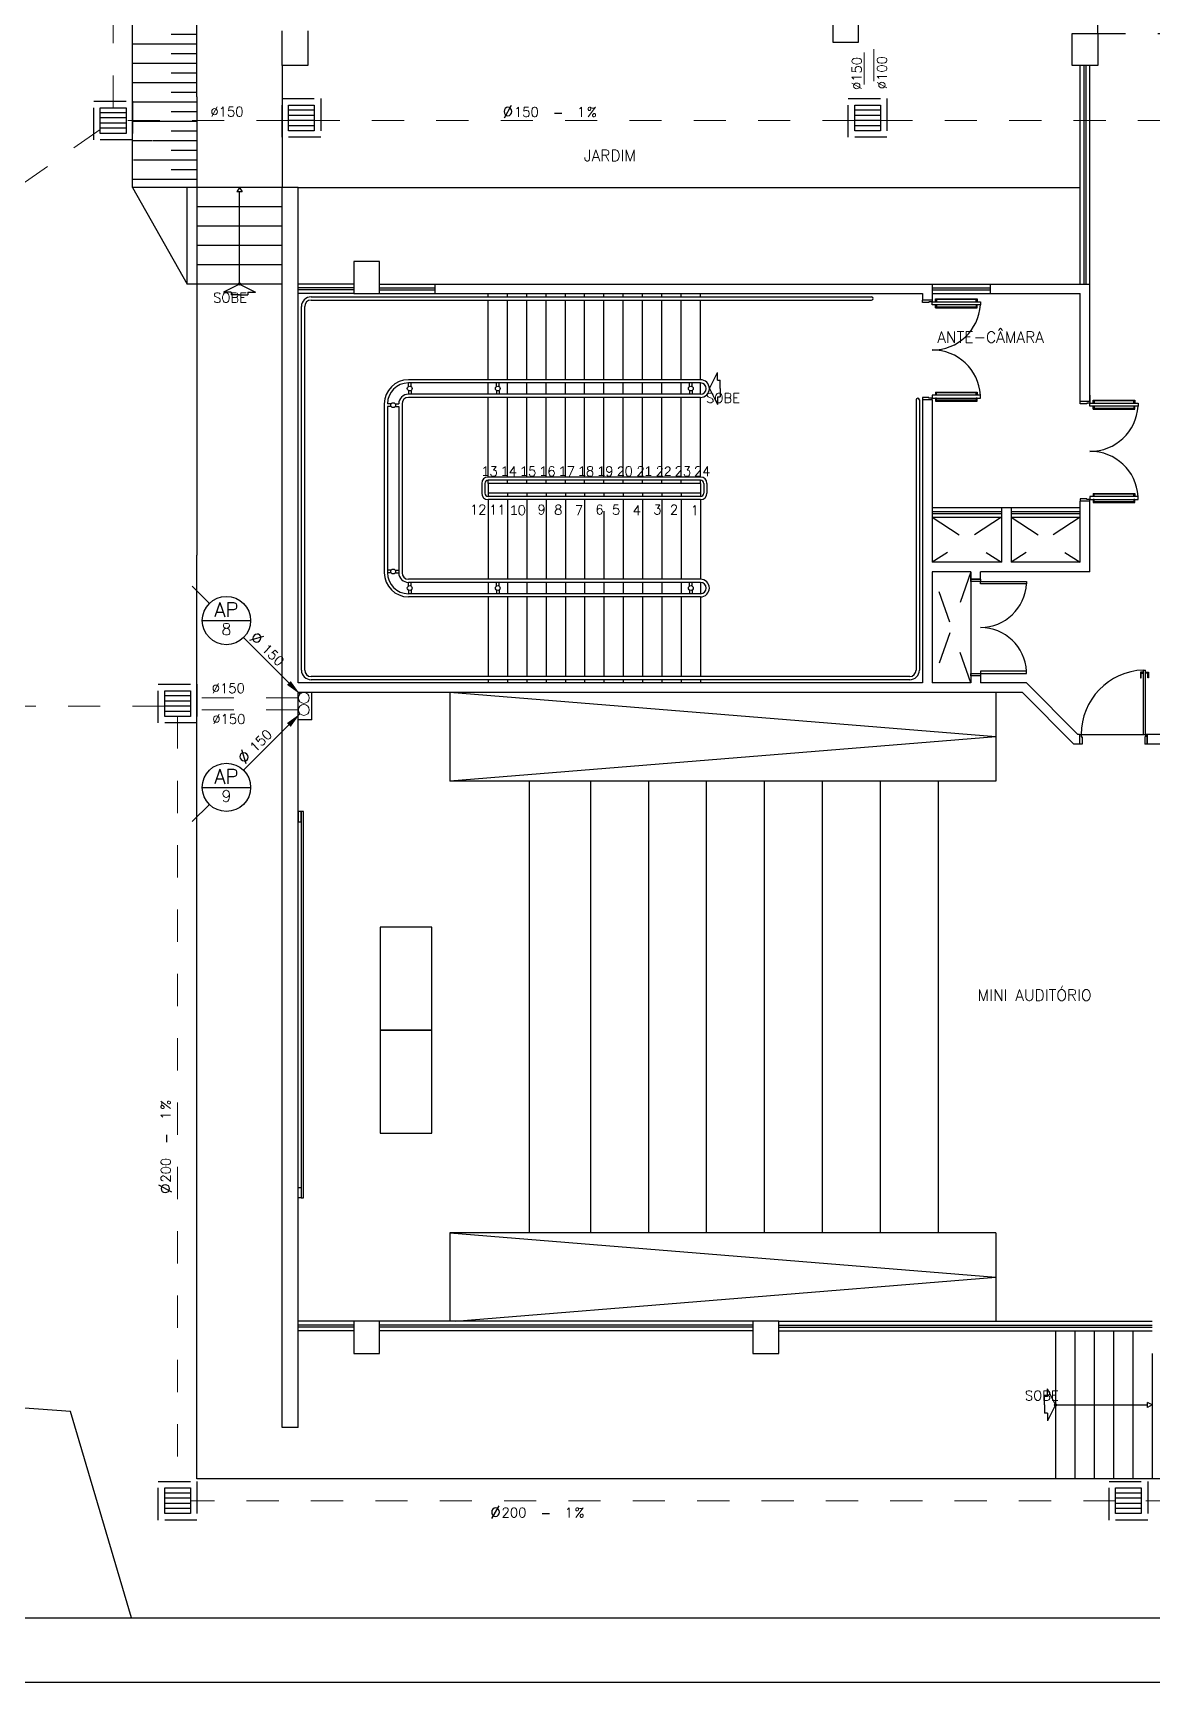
# Model space of a CAD drawing. Header units: millimetres. Extents: x -2485 to 3289, y -257 to 1952.
# Drawn here: x 40.76 to 44.24, y 44.51 to 49.64 of the extents above; entities that cross this region are included whole.
import ezdxf
from ezdxf.enums import TextEntityAlignment as Align

# ---------------------------------------------------------------- set-up
doc = ezdxf.new("R2010")
doc.units = ezdxf.units.MM
doc.header["$LTSCALE"] = 0.3
for name, pattern in [('CONTINUO', [0]), ('HID', [0.37, 0.07, -0.1, 0.03, -0.1, 0.07]), ('HIDDEN2', [0.1875, 0.125, -0.0625]), ('T-5CM', [0.1, 0.05, -0.05])]:
    doc.linetypes.add(name, pattern=pattern)
for name, color, linetype in [('CAIXAS', 3, 'Continuous'), ('IMPLANTAÇÃO ESGOTO', 2, 'Continuous'), ('PAREDE', 7, 'CONTINUO'), ('PAREDE_CTR25', 7, 'Continuous'), ('PILAR', 2, 'Continuous'), ('PROJEÇÃO', 11, 'HIDDEN2'), ('TEX', 11, 'Continuous'), ('TEXTO', 3, 'Continuous')]:
    doc.layers.add(name, color=color, linetype=linetype)
doc.layers.add('IMPLANTAÇÃO  ÁGUA PLUVIAL', color=6, linetype='HID', lineweight=15)
doc.layers.add('prumada', color=9, linetype='Continuous', lineweight=15)
doc.styles.add('ROMANS', font='romans.shx', dxfattribs={"height": 0.03})

# ---------------------------------------------------------------- blocks, each defined once
blk = doc.blocks.new('CP40N')
at = {"layer": 'CAIXAS', "linetype": 'T-5CM'}
for p, q in [((-0.3, -0.3), (-0.3, 0.3)), ((-0.3, 0.3), (0.3, 0.3)), ((0.3, 0.3), (0.3, -0.3)), ((0.3, -0.3), (-0.3, -0.3))]:
    blk.add_line(p, q, dxfattribs=at)
at = {"layer": 'CAIXAS', "color": 9, "linetype": 'Continuous'}
for p, q in [((-0.2, -0.2), (-0.2, 0.2)), ((-0.2, 0.2), (0.2, 0.2)), ((0.2, 0.2), (0.2, -0.2)), ((0.2, -0.2), (-0.2, -0.2))]:
    blk.add_line(p, q, dxfattribs=at)
at = {"layer": 'CAIXAS', "color": 7}
for p, q in [((0.2, 0.12), (-0.2, 0.12)), ((0.2, 0.04), (-0.2, 0.04)), ((0.2, -0.04), (-0.2, -0.04)), ((0.2, -0.12), (-0.2, -0.12))]:
    blk.add_line(p, q, dxfattribs=at)
blk = doc.blocks.new('n135')
at = {"layer": 'TEX'}
blk.add_line((-0.2936, 0.2936), (-0.347, 0.347), dxfattribs=at)
at = {"layer": 'TEX', "color": 5, "linetype": 'Continuous'}
blk.add_line((-0.3155, 0.2405), (-0.1655, 0.2405), dxfattribs=at)
at = {"layer": 'TEX', "color": 11}
blk.add_line((-0.0113, 0.0113), (-0.1875, 0.1875), dxfattribs=at)
blk.add_line((-0.0113, 0.0113), (-0.1875, 0.1875), dxfattribs=at)
at = {"layer": 'TEX', "color": 5, "linetype": 'Continuous'}
blk.add_circle((-0.2405, 0.2405), 0.075, dxfattribs=at)
blk.add_circle((-0.2405, 0.2405), 0.075, dxfattribs=at)
at = {"layer": 'TEX', "color": 11}
blk.add_solid([(-0.0526, 0.0408), (-0.0408, 0.0526), (-0.0113, 0.0113)], dxfattribs=at)
blk.add_solid([(-0.0526, 0.0408), (-0.0408, 0.0526), (-0.0113, 0.0113)], dxfattribs=at)
at = {"layer": 'TEX', "color": 5, "style": 'ROMANS'}
blk.add_text('%%c', height=0.04, rotation=315, dxfattribs=at).set_placement((-0.1722, 0.1839))
at = {"layer": 'TEX', "color": 9, "linetype": 'Continuous', "style": 'ROMANS'}
for tag, height, p in [('L', 0.045, (-0.2405, 0.2518)), ('N', 0.036, (-0.2405, 0.1956))]:
    blk.add_attdef(tag, text='', height=height, dxfattribs=at).set_placement(p, align=Align.CENTER)
at = {"layer": 'TEX', "color": 5, "linetype": 'Continuous', "style": 'ROMANS'}
blk.add_attdef('N', (-0.1334, 0.1503), '', height=0.03, rotation=315, dxfattribs=at)
blk = doc.blocks.new('n225')
at = {"layer": 'TEX', "color": 11}
blk.add_line((-0.0113, -0.0113), (-0.1875, -0.1875), dxfattribs=at)
blk.add_line((-0.0113, -0.0113), (-0.1875, -0.1875), dxfattribs=at)
at = {"layer": 'TEX', "color": 5, "linetype": 'Continuous'}
blk.add_line((-0.3155, -0.2405), (-0.1655, -0.2405), dxfattribs=at)
at = {"layer": 'TEX'}
blk.add_line((-0.2936, -0.2936), (-0.347, -0.347), dxfattribs=at)
at = {"layer": 'TEX', "color": 5, "linetype": 'Continuous'}
blk.add_circle((-0.2405, -0.2405), 0.075, dxfattribs=at)
blk.add_circle((-0.2405, -0.2405), 0.075, dxfattribs=at)
at = {"layer": 'TEX', "color": 11}
blk.add_solid([(-0.0408, -0.0526), (-0.0526, -0.0408), (-0.0113, -0.0113)], dxfattribs=at)
blk.add_solid([(-0.0408, -0.0526), (-0.0526, -0.0408), (-0.0113, -0.0113)], dxfattribs=at)
at = {"layer": 'TEX', "color": 5, "style": 'ROMANS'}
blk.add_text('%%c', height=0.04, rotation=45, dxfattribs=at).set_placement((-0.1839, -0.1722))
at = {"layer": 'TEX', "color": 5, "linetype": 'Continuous', "style": 'ROMANS'}
blk.add_attdef('N', (-0.1503, -0.1334), '', height=0.03, rotation=45, dxfattribs=at)
at = {"layer": 'TEX', "color": 9, "linetype": 'Continuous', "style": 'ROMANS'}
for tag, height, p in [('L', 0.045, (-0.2405, -0.2293)), ('N', 0.036, (-0.2405, -0.2855))]:
    blk.add_attdef(tag, text='', height=height, dxfattribs=at).set_placement(p, align=Align.CENTER)
blk = doc.blocks.new('DD')
at = {"layer": 'TEX', "color": 9}
blk.add_line((0.1881, 0.0234), (0.2108, 0.0234), dxfattribs=at)
at = {"layer": 'TEX', "color": 9, "style": 'ROMANS'}
for s, height, p in [('%%c', 0.04, (0.0265, 0.0079)), ('%', 0.03, (0.2889, 0.0116))]:
    blk.add_text(s, height=height, dxfattribs=at).set_placement(p)
blk.add_attdef('N', (0.0624, 0.0116), '', height=0.03, dxfattribs=at)
blk.add_attdef('INCL', text='', height=0.03, dxfattribs=at).set_placement((0.2837, 0.0116), align=Align.RIGHT)
blk = doc.blocks.new('150')
at = {"layer": 'TEX', "color": 9, "style": 'ROMANS'}
blk.add_text('%%c150', height=0.03, dxfattribs=at).set_placement((0, 0))
blk = doc.blocks.new('100')
at = {"layer": 'TEX', "color": 9, "style": 'ROMANS'}
blk.add_text('%%c100', height=0.03, dxfattribs=at).set_placement((0, 0))

msp = doc.modelspace()

# ---------------------------------------------------------------- linework, layer by layer
at = {"color": 12, "linetype": 'Continuous'}
msp.add_line((30.054208, 44.710518), (59.129768, 44.710518), dxfattribs=at)
at = {"color": 4, "linetype": 'Continuous'}
msp.add_line((29.554208, 44.510518), (59.329768, 44.510518), dxfattribs=at)
at = {"layer": 'IMPLANTAÇÃO  ÁGUA PLUVIAL', "color": 11}
for p, q in [((41.012453, 49.40394), (41.012453, 51.783038)), ((41.212453, 47.511609), (41.212453, 45.113837)), ((44.12709, 45.073837), (41.252453, 45.073837)), ((47.121728, 45.073837), (44.20709, 45.073837))]:
    msp.add_line(p, q, dxfattribs=at)
at = {"layer": 'IMPLANTAÇÃO  ÁGUA PLUVIAL'}
for p, q in [((43.345873, 49.975685), (43.345873, 49.41194)), ((43.376392, 49.986176), (43.376392, 49.41194)), ((41.557453, 49.36394), (41.052453, 49.36394)), ((43.316561, 49.36394), (41.587532, 49.36394)), ((43.396561, 49.36394), (47.011728, 49.36394)), ((40.972453, 49.335935), (38.53533, 47.629639)), ((41.587846, 47.569318), (41.252453, 47.569318)), ((41.172453, 47.543609), (38.562453, 47.543609)), ((41.587846, 47.531882), (41.252453, 47.531882))]:
    msp.add_line(p, q, dxfattribs=at)
at = {"layer": 'PAREDE'}
for p, q in [((41.072453, 49.155837), (41.072453, 53.427837)), ((41.272453, 49.437912), (41.272453, 53.427837)), ((44.072453, 49.634837), (44.072453, 49.707837)), ((41.192453, 49.632135), (41.272453, 49.632135)), ((41.537453, 49.534837), (41.537453, 49.642837)), ((41.617453, 49.642837), (41.617453, 49.534837)), ((41.072453, 49.602135), (41.192453, 49.602135)), ((41.192453, 49.602135), (41.272453, 49.602135)), ((41.192453, 49.572135), (41.272453, 49.572135)), ((41.072453, 49.542135), (41.192453, 49.542135)), ((41.192453, 49.542135), (41.272453, 49.542135)), ((41.537453, 49.534837), (41.537453, 49.377837)), ((41.537453, 49.534837), (41.537453, 49.155837)), ((41.617453, 49.534837), (41.537453, 49.534837)), ((44.017453, 48.855837), (44.017453, 49.534837)), ((44.029453, 48.855837), (44.029453, 49.534837)), ((44.035453, 48.855837), (44.035453, 49.534837)), ((44.047453, 48.855837), (44.047453, 49.534837)), ((41.072453, 49.482135), (41.192453, 49.482135)), ((41.192453, 49.512135), (41.272453, 49.512135)), ((41.192453, 49.482135), (41.272453, 49.482135)), ((41.072453, 49.422135), (41.192453, 49.422135)), ((41.192453, 49.452135), (41.272453, 49.452135)), ((41.192453, 49.422135), (41.256474, 49.422135)), ((41.256676, 49.422135), (41.272453, 49.422135)), ((41.272453, 49.437912), (41.272453, 48.012912)), ((41.072453, 49.362135), (41.192453, 49.362135)), ((41.192453, 49.392135), (41.226091, 49.392135)), ((41.192453, 49.362135), (41.195708, 49.362135)), ((41.196676, 49.362135), (41.272453, 49.362135)), ((41.226676, 49.392135), (41.272453, 49.392135)), ((41.192669, 49.332135), (41.272453, 49.332135)), ((41.072453, 49.302135), (41.134942, 49.302135)), ((41.136676, 49.302135), (41.192669, 49.302135)), ((41.192669, 49.302135), (41.272453, 49.302135)), ((41.192669, 49.272135), (41.272453, 49.272135)), ((41.072453, 49.242135), (41.074176, 49.242135)), ((41.076676, 49.242135), (41.192669, 49.242135)), ((41.192669, 49.242135), (41.272453, 49.242135)), ((41.192669, 49.212135), (41.272453, 49.212135)), ((41.072453, 49.182135), (41.192669, 49.182135)), ((41.072453, 49.155837), (41.242453, 48.855837)), ((41.272453, 49.155837), (41.072453, 49.155837)), ((41.192669, 49.182135), (41.272453, 49.182135)), ((41.242453, 48.855837), (41.242453, 49.155837)), ((41.537453, 49.155837), (41.272453, 49.155837)), ((41.272453, 49.155837), (41.272453, 48.855837)), ((41.404953, 49.155837), (41.397141, 49.142306)), ((41.404953, 49.155837), (41.412765, 49.142306)), ((41.537453, 45.301837), (41.537453, 49.155837)), ((41.587453, 49.155837), (41.537453, 49.155837)), ((41.587453, 47.615837), (41.587453, 49.155837)), ((41.587453, 49.155837), (43.794453, 49.155837)), ((41.587453, 49.155837), (44.017453, 49.155837)), ((41.587453, 48.825837), (41.587453, 49.155837)), ((41.412765, 49.142306), (41.397141, 49.142306)), ((41.404953, 48.855837), (41.404953, 49.142306)), ((41.537453, 49.095837), (41.272453, 49.095837)), ((41.537453, 49.035837), (41.272453, 49.035837)), ((41.537453, 48.975837), (41.272453, 48.975837)), ((41.537453, 48.915837), (41.272453, 48.915837)), ((41.587453, 47.615837), (41.587453, 48.935837)), ((41.272453, 48.855837), (41.242453, 48.855837)), ((41.537453, 48.855837), (41.272453, 48.855837)), ((41.404953, 48.855837), (41.355088, 48.830904)), ((41.404953, 48.855837), (41.454818, 48.830904)), ((41.760453, 48.855837), (41.587453, 48.855837)), ((41.840453, 48.855837), (42.013453, 48.855837)), ((42.013453, 48.855837), (43.557453, 48.855837)), ((42.013453, 48.825837), (42.013453, 48.855837)), ((43.557453, 48.855837), (43.557453, 48.805837)), ((43.557453, 48.855837), (43.737453, 48.855837)), ((43.737453, 48.855837), (43.737453, 48.825837)), ((43.737453, 48.855837), (44.047453, 48.855837)), ((44.047453, 48.490837), (44.047453, 48.855837)), ((41.379157, 48.830904), (41.355088, 48.830904)), ((41.379157, 48.830904), (41.379157, 48.822055)), ((41.404953, 48.822055), (41.379157, 48.822055)), ((41.404953, 48.822055), (41.430748, 48.822055)), ((41.430748, 48.830904), (41.430748, 48.822055)), ((41.430748, 48.830904), (41.454818, 48.830904)), ((41.760453, 48.843837), (41.587453, 48.843837)), ((41.760453, 48.837837), (41.587453, 48.837837)), ((41.587453, 47.615837), (41.587453, 48.825837)), ((41.760453, 48.825837), (41.587453, 48.825837)), ((41.627453, 48.815837), (43.369295, 48.815837)), ((41.627453, 48.805837), (43.369295, 48.805837)), ((41.840453, 48.843837), (42.013453, 48.843837)), ((41.840453, 48.837837), (42.013453, 48.837837)), ((41.840453, 48.825837), (42.013453, 48.825837)), ((42.013453, 48.825837), (43.527453, 48.825837)), ((42.177453, 48.815837), (42.177453, 48.825837)), ((42.177453, 48.558337), (42.177453, 48.805837)), ((42.237453, 48.815837), (42.237453, 48.825837)), ((42.237453, 48.558337), (42.237453, 48.805837)), ((42.297453, 48.815837), (42.297453, 48.825837)), ((42.297453, 48.558337), (42.297453, 48.805837)), ((42.357453, 48.815837), (42.357453, 48.825837)), ((42.357453, 48.558337), (42.357453, 48.805837)), ((42.417453, 48.815837), (42.417453, 48.825837)), ((42.417453, 48.558337), (42.417453, 48.805837)), ((42.477453, 48.815837), (42.477453, 48.825837)), ((42.477453, 48.558337), (42.477453, 48.805837)), ((42.537453, 48.815837), (42.537453, 48.825837)), ((42.537453, 48.815837), (42.537453, 48.825837)), ((42.537453, 48.558337), (42.537453, 48.805837)), ((42.537453, 48.558337), (42.537453, 48.805837)), ((42.597453, 48.815837), (42.597453, 48.825837)), ((42.597453, 48.558337), (42.597453, 48.805837)), ((42.657453, 48.815837), (42.657453, 48.825837)), ((42.657453, 48.558337), (42.657453, 48.805837)), ((42.717453, 48.815837), (42.717453, 48.825837)), ((42.717453, 48.558337), (42.717453, 48.805837)), ((42.777453, 48.815837), (42.777453, 48.825837)), ((42.777453, 48.558337), (42.777453, 48.805837)), ((42.837453, 48.815837), (42.837453, 48.825837)), ((42.837453, 48.558337), (42.837453, 48.805837)), ((43.527453, 48.825837), (43.527453, 48.805837)), ((43.557453, 48.805837), (43.527453, 48.805837)), ((43.527453, 48.798337), (43.527453, 48.805837)), ((43.547453, 48.798337), (43.527453, 48.798337)), ((43.557453, 48.800837), (43.547453, 48.800837)), ((43.547453, 48.800837), (43.547453, 48.798337)), ((43.557453, 48.843837), (43.737453, 48.843837)), ((43.557453, 48.837837), (43.737453, 48.837837)), ((43.557453, 48.825837), (43.737453, 48.825837)), ((43.557453, 48.805837), (43.557453, 48.800837)), ((43.557453, 48.800837), (43.707453, 48.800837)), ((43.557453, 48.790837), (43.557453, 48.800837)), ((43.567953, 48.800837), (43.567953, 48.809587)), ((43.567953, 48.809587), (43.697073, 48.809587)), ((43.570753, 48.800837), (43.567953, 48.800837)), ((43.694273, 48.807399), (43.570753, 48.807399)), ((43.570753, 48.807399), (43.570753, 48.800837)), ((43.694273, 48.800837), (43.694273, 48.807399)), ((43.697073, 48.800837), (43.694273, 48.800837)), ((43.697073, 48.809587), (43.697073, 48.800837)), ((43.707453, 48.800837), (43.707453, 48.790837)), ((43.737453, 48.825837), (44.017453, 48.825837)), ((44.017453, 48.490837), (44.017453, 48.825837)), ((41.597453, 47.655837), (41.597453, 48.785837)), ((41.607453, 47.655837), (41.607453, 48.785837)), ((43.707453, 48.790837), (43.557453, 48.790837)), ((43.567953, 48.782087), (43.567953, 48.790837)), ((43.567953, 48.782087), (43.697073, 48.782087)), ((43.570753, 48.790837), (43.570753, 48.784274)), ((43.694273, 48.784274), (43.570753, 48.784274)), ((43.697073, 48.790837), (43.694273, 48.790837)), ((43.694273, 48.790837), (43.694273, 48.784274)), ((43.697073, 48.782087), (43.697073, 48.790837)), ((42.837453, 48.558337), (41.929953, 48.558337)), ((42.837453, 48.548337), (41.929953, 48.548337)), ((41.929953, 48.537181), (41.929953, 48.548337)), ((41.937953, 48.537181), (41.937953, 48.548337)), ((42.177453, 48.535837), (42.177453, 48.548337)), ((42.177453, 48.513337), (42.177453, 48.548337)), ((42.203453, 48.537181), (42.203453, 48.548337)), ((42.211453, 48.537181), (42.211453, 48.548337)), ((42.237453, 48.535837), (42.237453, 48.548337)), ((42.237453, 48.513337), (42.237453, 48.548337)), ((42.297453, 48.535837), (42.297453, 48.548337)), ((42.297453, 48.513337), (42.297453, 48.548337)), ((42.357453, 48.535837), (42.357453, 48.548337)), ((42.357453, 48.513337), (42.357453, 48.548337)), ((42.417453, 48.535837), (42.417453, 48.548337)), ((42.417453, 48.513337), (42.417453, 48.548337)), ((42.477453, 48.535837), (42.477453, 48.548337)), ((42.477453, 48.513337), (42.477453, 48.548337)), ((42.537453, 48.535837), (42.537453, 48.548337)), ((42.537453, 48.535837), (42.537453, 48.548337)), ((42.537453, 48.513337), (42.537453, 48.548337)), ((42.537453, 48.513337), (42.537453, 48.548337)), ((42.597453, 48.535837), (42.597453, 48.548337)), ((42.597453, 48.513337), (42.597453, 48.548337)), ((42.657453, 48.535837), (42.657453, 48.548337)), ((42.657453, 48.513337), (42.657453, 48.548337)), ((42.717453, 48.535837), (42.717453, 48.548337)), ((42.717453, 48.513337), (42.717453, 48.548337)), ((42.777453, 48.535837), (42.777453, 48.548337)), ((42.777453, 48.513337), (42.777453, 48.548337)), ((42.803453, 48.537181), (42.803453, 48.548337)), ((42.811453, 48.537181), (42.811453, 48.548337)), ((42.837453, 48.535837), (42.837453, 48.548337)), ((42.837453, 48.513337), (42.837453, 48.548337)), ((42.864953, 48.530837), (42.889885, 48.580702)), ((42.889885, 48.556633), (42.889885, 48.580702)), ((42.889885, 48.556633), (42.898734, 48.556633)), ((42.898734, 48.530837), (42.898734, 48.556633)), ((41.929953, 48.524493), (41.929953, 48.513337)), ((42.837453, 48.513337), (41.929953, 48.513337)), ((42.837453, 48.503337), (41.929953, 48.503337)), ((41.937953, 48.524493), (41.937953, 48.513337)), ((42.177453, 48.513337), (42.177453, 48.525837)), ((42.177453, 48.255837), (42.177453, 48.503337)), ((42.203453, 48.524493), (42.203453, 48.513337)), ((42.211453, 48.524493), (42.211453, 48.513337)), ((42.237453, 48.513337), (42.237453, 48.525837)), ((42.237453, 48.255837), (42.237453, 48.503337)), ((42.297453, 48.513337), (42.297453, 48.525837)), ((42.297453, 48.255837), (42.297453, 48.503337)), ((42.357453, 48.513337), (42.357453, 48.525837)), ((42.357453, 48.255837), (42.357453, 48.503337)), ((42.417453, 48.513337), (42.417453, 48.525837)), ((42.417453, 48.255837), (42.417453, 48.503337)), ((42.477453, 48.513337), (42.477453, 48.525837)), ((42.477453, 48.255837), (42.477453, 48.503337)), ((42.537453, 48.513337), (42.537453, 48.525837)), ((42.537453, 48.513337), (42.537453, 48.525837)), ((42.537453, 48.255837), (42.537453, 48.503337)), ((42.537453, 48.255837), (42.537453, 48.503337)), ((42.597453, 48.513337), (42.597453, 48.525837)), ((42.597453, 48.255837), (42.597453, 48.503337)), ((42.657453, 48.513337), (42.657453, 48.525837)), ((42.657453, 48.255837), (42.657453, 48.503337)), ((42.717453, 48.513337), (42.717453, 48.525837)), ((42.717453, 48.255837), (42.717453, 48.503337)), ((42.777453, 48.513337), (42.777453, 48.525837)), ((42.777453, 48.255837), (42.777453, 48.503337)), ((42.803453, 48.524493), (42.803453, 48.513337)), ((42.811453, 48.524493), (42.811453, 48.513337)), ((42.837453, 48.513337), (42.837453, 48.525837)), ((42.837453, 48.255837), (42.837453, 48.503337)), ((42.864953, 48.530837), (42.889885, 48.480972)), ((42.889885, 48.505041), (42.889885, 48.480972)), ((42.889885, 48.505041), (42.898734, 48.505041)), ((42.898734, 48.530837), (42.898734, 48.505041)), ((43.507453, 48.495837), (43.507453, 47.655837)), ((43.517453, 48.495837), (43.517453, 47.655837)), ((43.547453, 48.503337), (43.527453, 48.503337)), ((43.527453, 48.503337), (43.527453, 48.495837)), ((43.527453, 48.495837), (43.527453, 47.615837)), ((43.557453, 48.495837), (43.527453, 48.495837)), ((43.547453, 48.500837), (43.547453, 48.503337)), ((43.557453, 48.500837), (43.547453, 48.500837)), ((43.707453, 48.510837), (43.557453, 48.510837)), ((43.557453, 48.510837), (43.557453, 48.500837)), ((43.557453, 48.495837), (43.557453, 48.500837)), ((43.557453, 48.500837), (43.707453, 48.500837)), ((43.557453, 48.495837), (43.557453, 47.990837)), ((43.567953, 48.519587), (43.697073, 48.519587)), ((43.567953, 48.519587), (43.567953, 48.510837)), ((43.567953, 48.500837), (43.567953, 48.492087)), ((43.570753, 48.500837), (43.567953, 48.500837)), ((43.567953, 48.492087), (43.697073, 48.492087)), ((43.694273, 48.517399), (43.570753, 48.517399)), ((43.570753, 48.510837), (43.570753, 48.517399)), ((43.570753, 48.494274), (43.570753, 48.500837)), ((43.694273, 48.494274), (43.570753, 48.494274)), ((43.694273, 48.510837), (43.694273, 48.517399)), ((43.697073, 48.510837), (43.694273, 48.510837)), ((43.697073, 48.500837), (43.694273, 48.500837)), ((43.694273, 48.500837), (43.694273, 48.494274)), ((43.697073, 48.519587), (43.697073, 48.510837)), ((43.697073, 48.492087), (43.697073, 48.500837)), ((43.707453, 48.500837), (43.707453, 48.510837)), ((44.047453, 48.490837), (44.017453, 48.490837)), ((44.017453, 48.483337), (44.017453, 48.490837)), ((44.047453, 48.510837), (44.047453, 48.490837)), ((44.047453, 48.490837), (44.047453, 48.485837)), ((44.057953, 48.485837), (44.057953, 48.494587)), ((44.057953, 48.494587), (44.187073, 48.494587)), ((44.184273, 48.492399), (44.060753, 48.492399)), ((44.060753, 48.492399), (44.060753, 48.485837)), ((44.184273, 48.485837), (44.184273, 48.492399)), ((44.187073, 48.494587), (44.187073, 48.485837)), ((41.854953, 48.483337), (41.854953, 47.958337)), ((41.876108, 48.483337), (41.864953, 48.483337)), ((41.876108, 48.475337), (41.864953, 48.475337)), ((41.864953, 48.475337), (41.864953, 47.958337)), ((41.888797, 48.483337), (41.899953, 48.483337)), ((41.888797, 48.475337), (41.899953, 48.475337)), ((41.899953, 48.475337), (41.899953, 47.958337)), ((41.909953, 48.483337), (41.909953, 47.958337)), ((44.037453, 48.483337), (44.017453, 48.483337)), ((44.047453, 48.485837), (44.037453, 48.485837)), ((44.037453, 48.485837), (44.037453, 48.483337)), ((44.047453, 48.485837), (44.197453, 48.485837)), ((44.047453, 48.475837), (44.047453, 48.485837)), ((44.197453, 48.475837), (44.047453, 48.475837)), ((44.060753, 48.485837), (44.057953, 48.485837)), ((44.057953, 48.467087), (44.057953, 48.475837)), ((44.057953, 48.467087), (44.187073, 48.467087)), ((44.060753, 48.475837), (44.060753, 48.469274)), ((44.184273, 48.469274), (44.060753, 48.469274)), ((44.187073, 48.485837), (44.184273, 48.485837)), ((44.187073, 48.475837), (44.184273, 48.475837)), ((44.184273, 48.475837), (44.184273, 48.469274)), ((44.187073, 48.467087), (44.187073, 48.475837)), ((44.197453, 48.485837), (44.197453, 48.475837)), ((42.157453, 48.235837), (42.157453, 48.205837)), ((42.167453, 48.235837), (42.167453, 48.205837)), ((42.837453, 48.255837), (42.177453, 48.255837)), ((42.837453, 48.245837), (42.177453, 48.245837)), ((42.177453, 48.235837), (42.177453, 48.245837)), ((42.177453, 48.235837), (42.177453, 48.205837)), ((42.837453, 48.235837), (42.177453, 48.235837)), ((42.237453, 48.235837), (42.237453, 48.245837)), ((42.297453, 48.235837), (42.297453, 48.245837)), ((42.357453, 48.235837), (42.357453, 48.245837)), ((42.417453, 48.235837), (42.417453, 48.245837)), ((42.477453, 48.235837), (42.477453, 48.245837)), ((42.537453, 48.235837), (42.537453, 48.245837)), ((42.537453, 48.235837), (42.537453, 48.245837)), ((42.837453, 48.235837), (42.537453, 48.235837)), ((42.597453, 48.235837), (42.597453, 48.245837)), ((42.657453, 48.235837), (42.657453, 48.245837)), ((42.717453, 48.235837), (42.717453, 48.245837)), ((42.777453, 48.235837), (42.777453, 48.245837)), ((42.837453, 48.235837), (42.837453, 48.245837)), ((42.837453, 48.235837), (42.837453, 48.205837)), ((42.847453, 48.235837), (42.847453, 48.205837)), ((42.857453, 48.235837), (42.857453, 48.205837)), ((42.837453, 48.205837), (42.177453, 48.205837)), ((42.177453, 48.205837), (42.177453, 48.195837)), ((42.837453, 48.195837), (42.177453, 48.195837)), ((42.837453, 48.185837), (42.177453, 48.185837)), ((42.177453, 48.185837), (42.177453, 47.938337)), ((42.237453, 48.205837), (42.237453, 48.195837)), ((42.237453, 48.185837), (42.237453, 47.938337)), ((42.297453, 48.205837), (42.297453, 48.195837)), ((42.297453, 48.185837), (42.297453, 47.938337)), ((42.357453, 48.205837), (42.357453, 48.195837)), ((42.357453, 48.185837), (42.357453, 47.938337)), ((42.417453, 48.205837), (42.417453, 48.195837)), ((42.417453, 48.185837), (42.417453, 47.938337)), ((42.477453, 48.205837), (42.477453, 48.195837)), ((42.477453, 48.185837), (42.477453, 47.938337)), ((42.537453, 48.205837), (42.537453, 48.195837)), ((42.597453, 48.205837), (42.597453, 48.195837)), ((42.597453, 48.185837), (42.597453, 47.938337)), ((42.657453, 48.205837), (42.657453, 48.195837)), ((42.657453, 48.185837), (42.657453, 47.938337)), ((42.717453, 48.205837), (42.717453, 48.195837)), ((42.717453, 48.185837), (42.717453, 47.938337)), ((42.777453, 48.205837), (42.777453, 48.195837)), ((42.777453, 48.185837), (42.777453, 47.938337)), ((42.837453, 48.205837), (42.837453, 48.195837)), ((42.837453, 48.185837), (42.837453, 47.938337)), ((44.037453, 48.188337), (44.017453, 48.188337)), ((44.017453, 48.188337), (44.017453, 48.180837)), ((44.017453, 48.160837), (44.017453, 48.180837)), ((44.017453, 47.990837), (44.017453, 48.180837)), ((44.017453, 48.160837), (44.017453, 48.180837)), ((44.047453, 48.180837), (44.017453, 48.180837)), ((44.037453, 48.185837), (44.037453, 48.188337)), ((44.047453, 48.185837), (44.037453, 48.185837)), ((44.197453, 48.195837), (44.047453, 48.195837)), ((44.047453, 48.195837), (44.047453, 48.185837)), ((44.047453, 48.180837), (44.047453, 48.185837)), ((44.047453, 48.185837), (44.197453, 48.185837)), ((44.047453, 48.160837), (44.047453, 48.180837)), ((44.047453, 47.960837), (44.047453, 48.180837)), ((44.057953, 48.204587), (44.187073, 48.204587)), ((44.057953, 48.204587), (44.057953, 48.195837)), ((44.057953, 48.185837), (44.057953, 48.177087)), ((44.060753, 48.185837), (44.057953, 48.185837)), ((44.184273, 48.202399), (44.060753, 48.202399)), ((44.060753, 48.195837), (44.060753, 48.202399)), ((44.060753, 48.179274), (44.060753, 48.185837)), ((44.184273, 48.195837), (44.184273, 48.202399)), ((44.187073, 48.195837), (44.184273, 48.195837)), ((44.187073, 48.185837), (44.184273, 48.185837)), ((44.184273, 48.185837), (44.184273, 48.179274)), ((44.187073, 48.204587), (44.187073, 48.195837)), ((44.187073, 48.177087), (44.187073, 48.185837)), ((44.197453, 48.185837), (44.197453, 48.195837)), ((42.537453, 48.149337), (42.537453, 47.938337)), ((43.557453, 48.160837), (43.772453, 48.160837)), ((43.557453, 48.148837), (43.772453, 48.148837)), ((43.557453, 48.142837), (43.772453, 48.142837)), ((43.557453, 48.130837), (43.772453, 48.130837)), ((43.772453, 48.160837), (43.772453, 47.990837)), ((43.772453, 48.160837), (43.802453, 48.160837)), ((43.802453, 48.160837), (43.802453, 47.990837)), ((43.802453, 48.160837), (44.017453, 48.160837)), ((43.802453, 48.148837), (44.017453, 48.148837)), ((43.802453, 48.142837), (44.017453, 48.142837)), ((43.802453, 48.130837), (44.017453, 48.130837)), ((44.057953, 48.177087), (44.187073, 48.177087)), ((44.184273, 48.179274), (44.060753, 48.179274)), ((41.272453, 45.141837), (41.272453, 48.012912)), ((43.772453, 47.990837), (43.557453, 47.990837)), ((44.017453, 47.990837), (43.802453, 47.990837)), ((41.876108, 47.966337), (41.864953, 47.966337)), ((41.876108, 47.958337), (41.864953, 47.958337)), ((41.888797, 47.966337), (41.899953, 47.966337)), ((41.888797, 47.958337), (41.899953, 47.958337)), ((42.837453, 47.938337), (41.929953, 47.938337)), ((42.837453, 47.928337), (41.929953, 47.928337)), ((41.929953, 47.917181), (41.929953, 47.928337)), ((41.937953, 47.917181), (41.937953, 47.928337)), ((42.177453, 47.928337), (42.177453, 47.915837)), ((42.177453, 47.928337), (42.177453, 47.893337)), ((42.203453, 47.917181), (42.203453, 47.928337)), ((42.211453, 47.917181), (42.211453, 47.928337)), ((42.237453, 47.928337), (42.237453, 47.915837)), ((42.237453, 47.928337), (42.237453, 47.893337)), ((42.297453, 47.928337), (42.297453, 47.915837)), ((42.297453, 47.928337), (42.297453, 47.893337)), ((42.357453, 47.928337), (42.357453, 47.915837)), ((42.357453, 47.928337), (42.357453, 47.893337)), ((42.417453, 47.928337), (42.417453, 47.915837)), ((42.417453, 47.928337), (42.417453, 47.893337)), ((42.477453, 47.928337), (42.477453, 47.915837)), ((42.477453, 47.928337), (42.477453, 47.893337)), ((42.537453, 47.928337), (42.537453, 47.915837)), ((42.537453, 47.928337), (42.537453, 47.893337)), ((42.597453, 47.928337), (42.597453, 47.915837)), ((42.597453, 47.928337), (42.597453, 47.893337)), ((42.657453, 47.928337), (42.657453, 47.915837)), ((42.657453, 47.928337), (42.657453, 47.893337)), ((42.717453, 47.928337), (42.717453, 47.915837)), ((42.717453, 47.928337), (42.717453, 47.893337)), ((42.777453, 47.928337), (42.777453, 47.915837)), ((42.777453, 47.928337), (42.777453, 47.893337)), ((42.803453, 47.917181), (42.803453, 47.928337)), ((42.811453, 47.917181), (42.811453, 47.928337)), ((42.837453, 47.928337), (42.837453, 47.915837)), ((42.837453, 47.928337), (42.837453, 47.893337)), ((42.837453, 47.928337), (42.837453, 47.893337)), ((43.557453, 47.960837), (43.557453, 47.615837)), ((43.677453, 47.960837), (43.557453, 47.960837)), ((43.677453, 47.960837), (43.677453, 47.615837)), ((43.677453, 47.938337), (43.677453, 47.960837)), ((43.707453, 47.938337), (43.677453, 47.938337)), ((43.677453, 47.938337), (43.707453, 47.938337)), ((43.707453, 47.938337), (43.677453, 47.938337)), ((43.677453, 47.931337), (43.677453, 47.938337)), ((43.677453, 47.938337), (43.707453, 47.938337)), ((43.707453, 47.931337), (43.677453, 47.931337)), ((43.677453, 47.931337), (43.677453, 47.645337)), ((44.047453, 47.960837), (43.707453, 47.960837)), ((43.707453, 47.938337), (43.707453, 47.960837)), ((43.707453, 47.938337), (43.707453, 47.931337)), ((43.707453, 47.924337), (43.707453, 47.931337)), ((43.707453, 47.931337), (43.850453, 47.931337)), ((43.850453, 47.924337), (43.707453, 47.924337)), ((43.850453, 47.931337), (43.850453, 47.924337)), ((41.929953, 47.904493), (41.929953, 47.893337)), ((41.937953, 47.893337), (41.929953, 47.893337)), ((42.837453, 47.883337), (41.929953, 47.883337)), ((41.937953, 47.904493), (41.937953, 47.893337)), ((42.837453, 47.893337), (41.937953, 47.893337)), ((42.177453, 47.905837), (42.177453, 47.893337)), ((42.177453, 47.883337), (42.177453, 47.635837)), ((42.203453, 47.904493), (42.203453, 47.893337)), ((42.211453, 47.904493), (42.211453, 47.893337)), ((42.237453, 47.905837), (42.237453, 47.893337)), ((42.237453, 47.883337), (42.237453, 47.635837)), ((42.297453, 47.905837), (42.297453, 47.893337)), ((42.297453, 47.883337), (42.297453, 47.635837)), ((42.357453, 47.905837), (42.357453, 47.893337)), ((42.357453, 47.883337), (42.357453, 47.635837)), ((42.417453, 47.905837), (42.417453, 47.893337)), ((42.417453, 47.883337), (42.417453, 47.635837)), ((42.477453, 47.905837), (42.477453, 47.893337)), ((42.477453, 47.883337), (42.477453, 47.635837)), ((42.537453, 47.905837), (42.537453, 47.893337)), ((42.537453, 47.883337), (42.537453, 47.635837)), ((42.597453, 47.905837), (42.597453, 47.893337)), ((42.597453, 47.883337), (42.597453, 47.635837)), ((42.657453, 47.905837), (42.657453, 47.893337)), ((42.657453, 47.883337), (42.657453, 47.635837)), ((42.717453, 47.905837), (42.717453, 47.893337)), ((42.717453, 47.883337), (42.717453, 47.635837)), ((42.777453, 47.905837), (42.777453, 47.893337)), ((42.777453, 47.883337), (42.777453, 47.635837)), ((42.803453, 47.904493), (42.803453, 47.893337)), ((42.811453, 47.904493), (42.811453, 47.893337)), ((42.837453, 47.905837), (42.837453, 47.893337)), ((42.837453, 47.883337), (42.837453, 47.635837)), ((43.487453, 47.635837), (41.627453, 47.635837)), ((43.487453, 47.625837), (41.627453, 47.625837)), ((42.177453, 47.625837), (42.177453, 47.615837)), ((42.237453, 47.625837), (42.237453, 47.615837)), ((42.297453, 47.625837), (42.297453, 47.615837)), ((42.357453, 47.625837), (42.357453, 47.615837)), ((42.417453, 47.625837), (42.417453, 47.615837)), ((42.477453, 47.625837), (42.477453, 47.615837)), ((42.537453, 47.625837), (42.537453, 47.615837)), ((42.597453, 47.625837), (42.597453, 47.615837)), ((42.657453, 47.625837), (42.657453, 47.615837)), ((42.717453, 47.625837), (42.717453, 47.615837)), ((42.777453, 47.625837), (42.777453, 47.615837)), ((42.837453, 47.625837), (42.837453, 47.615837)), ((43.677453, 47.638337), (43.677453, 47.645337)), ((43.677453, 47.645337), (43.707453, 47.645337)), ((43.707453, 47.638337), (43.677453, 47.638337)), ((43.677453, 47.638337), (43.677453, 47.615837)), ((43.707453, 47.652337), (43.707453, 47.645337)), ((43.850453, 47.652337), (43.707453, 47.652337)), ((43.707453, 47.645337), (43.707453, 47.638337)), ((43.707453, 47.645337), (43.850453, 47.645337)), ((43.707453, 47.638337), (43.707453, 47.615837)), ((43.850453, 47.645337), (43.850453, 47.652337)), ((44.213453, 47.649255), (44.204703, 47.649255)), ((44.204703, 47.649255), (44.204703, 47.631755)), ((44.204703, 47.631755), (44.20689, 47.631755)), ((44.20689, 47.631755), (44.20689, 47.646455)), ((44.20689, 47.646455), (44.213453, 47.646455)), ((44.213453, 47.655837), (44.213453, 47.455837)), ((44.213453, 47.655837), (44.220453, 47.655837)), ((44.220453, 47.455837), (44.220453, 47.655837)), ((44.220453, 47.649255), (44.229203, 47.649255)), ((44.227015, 47.646455), (44.220453, 47.646455)), ((44.227015, 47.631755), (44.227015, 47.646455)), ((44.229203, 47.631755), (44.227015, 47.631755)), ((44.229203, 47.649255), (44.229203, 47.631755)), ((43.293453, 47.615837), (41.587453, 47.615837)), ((43.527453, 47.615837), (41.587453, 47.615837)), ((41.587453, 45.301837), (41.587453, 47.585837)), ((43.838026, 47.585837), (41.587453, 47.585837)), ((41.629954, 47.500867), (41.629954, 47.585837)), ((42.058453, 47.585837), (42.058453, 47.310837)), ((43.755453, 47.448337), (42.058453, 47.585837)), ((43.293453, 47.615837), (42.193453, 47.615837)), ((43.527453, 47.615837), (42.193453, 47.615837)), ((43.443453, 47.615837), (43.323453, 47.615837)), ((43.677453, 47.615837), (43.557453, 47.615837)), ((43.850453, 47.615837), (43.707453, 47.615837)), ((43.755453, 47.585837), (43.755453, 47.310837)), ((43.998026, 47.425837), (43.838026, 47.585837)), ((44.010453, 47.455837), (43.850453, 47.615837)), ((41.629954, 47.500867), (41.587453, 47.500867)), ((43.755453, 47.448337), (42.058453, 47.310837)), ((44.015453, 47.425837), (43.998026, 47.425837)), ((44.015453, 47.455837), (44.010453, 47.455837)), ((44.015453, 47.455837), (44.015453, 47.425837)), ((44.015453, 47.455837), (44.020453, 47.455837)), ((44.022953, 47.425837), (44.015453, 47.425837)), ((44.020453, 47.455837), (44.020453, 47.448837)), ((44.020453, 47.455837), (44.213453, 47.455837)), ((44.020453, 47.448837), (44.022953, 47.448837)), ((44.022953, 47.448837), (44.022953, 47.425837)), ((44.213453, 47.455837), (44.220453, 47.455837)), ((44.220453, 47.448837), (44.217953, 47.448837)), ((44.217953, 47.448837), (44.217953, 47.425837)), ((44.225453, 47.425837), (44.217953, 47.425837)), ((44.225453, 47.455837), (44.220453, 47.455837)), ((44.220453, 47.455837), (44.220453, 47.448837)), ((44.225453, 47.425837), (44.225453, 47.455837)), ((44.265453, 47.455837), (44.225453, 47.455837)), ((44.225453, 47.455837), (44.225453, 47.425837)), ((44.265453, 47.425837), (44.225453, 47.425837)), ((43.755453, 47.310837), (42.058453, 47.310837)), ((42.305037, 47.310837), (42.305037, 45.906837)), ((42.495453, 47.310837), (42.495453, 45.906837)), ((42.675453, 47.310837), (42.675453, 45.906837)), ((42.855453, 47.310837), (42.855453, 45.906837)), ((42.855453, 47.310837), (42.855453, 45.906837)), ((43.035453, 47.310837), (43.035453, 45.906837)), ((43.215453, 47.310837), (43.215453, 45.906837)), ((43.215453, 47.310837), (43.215453, 45.906837)), ((43.395453, 47.310837), (43.395453, 45.906837)), ((43.575453, 47.310837), (43.575453, 45.906837)), ((42.495453, 47.306807), (42.495453, 45.906837)), ((41.596748, 47.215787), (41.587453, 47.215787)), ((41.587453, 47.215787), (41.587453, 47.183688)), ((41.603748, 47.215787), (41.596748, 47.215787)), ((41.596748, 47.215787), (41.596748, 46.015787)), ((41.596748, 47.183688), (41.596748, 47.215787)), ((41.603748, 46.015787), (41.603748, 47.215787)), ((41.587453, 47.183688), (41.596748, 47.183688)), ((42.002211, 46.856743), (41.842211, 46.856743)), ((41.842211, 46.856743), (41.842211, 46.536743)), ((42.002211, 46.536743), (42.002211, 46.856743)), ((41.537453, 45.616837), (41.537453, 46.642269)), ((42.002211, 46.536743), (41.842211, 46.536743)), ((41.842211, 46.536743), (41.842211, 46.216743)), ((41.842211, 46.536743), (42.002211, 46.536743)), ((42.002211, 46.216743), (42.002211, 46.536743)), ((41.842211, 46.216743), (42.002211, 46.216743)), ((41.587453, 46.015787), (41.587453, 46.047886)), ((41.587453, 46.047886), (41.596748, 46.047886)), ((41.596748, 46.047886), (41.596748, 46.015787)), ((41.596748, 46.015787), (41.587453, 46.015787)), ((41.596748, 46.015787), (41.603748, 46.015787)), ((43.755453, 45.906837), (42.058453, 45.906837)), ((42.058453, 45.906837), (42.058453, 45.631837)), ((42.058453, 45.906837), (43.755453, 45.769337)), ((43.755453, 45.906837), (43.755453, 45.631837)), ((42.075453, 45.631837), (43.755453, 45.769337)), ((41.760453, 45.631837), (41.587453, 45.631837)), ((41.760453, 45.619837), (41.587453, 45.619837)), ((43.000453, 45.631837), (41.840453, 45.631837)), ((43.000453, 45.619837), (41.840453, 45.619837)), ((43.080453, 45.631837), (44.240453, 45.631837)), ((43.080453, 45.619837), (44.240453, 45.619837)), ((41.760453, 45.613837), (41.587453, 45.613837)), ((41.760453, 45.601837), (41.587453, 45.601837)), ((43.000453, 45.613837), (41.840453, 45.613837)), ((43.000453, 45.601837), (41.840453, 45.601837)), ((43.080453, 45.613837), (44.240453, 45.613837)), ((43.080453, 45.601837), (44.240453, 45.601837)), ((43.940453, 45.601837), (43.940453, 45.141837)), ((44.000453, 45.601837), (44.000453, 45.141837)), ((44.060453, 45.601837), (44.060453, 45.141837)), ((44.120453, 45.601837), (44.120453, 45.141837)), ((44.180453, 45.601837), (44.180453, 45.141837)), ((44.240453, 45.531837), (44.240453, 45.141837)), ((43.91552, 45.397633), (43.91552, 45.421702)), ((43.940453, 45.371837), (43.91552, 45.421702)), ((43.906671, 45.371837), (43.906671, 45.397633)), ((43.91552, 45.397633), (43.906671, 45.397633)), ((43.906671, 45.371837), (43.906671, 45.346041)), ((43.940453, 45.371837), (43.91552, 45.321972)), ((43.940453, 45.371837), (44.226922, 45.371837)), ((44.226922, 45.364025), (44.226922, 45.379649)), ((44.240453, 45.371837), (44.226922, 45.379649)), ((44.240453, 45.371837), (44.226922, 45.364025)), ((43.91552, 45.346041), (43.906671, 45.346041)), ((43.91552, 45.346041), (43.91552, 45.321972)), ((41.587453, 45.301837), (41.537453, 45.301837)), ((47.040453, 45.141837), (41.272453, 45.141837))]:
    msp.add_line(p, q, dxfattribs=at)
for centre, radius in [((41.404953, 48.855837), 0.003413), ((41.404953, 48.855837), 0.003413), ((41.933953, 48.530837), 0.0075), ((42.207453, 48.530837), 0.0075), ((42.807453, 48.530837), 0.0075), ((41.882453, 48.479337), 0.0075), ((41.882453, 47.962337), 0.0075), ((41.933953, 47.910837), 0.0075), ((42.207453, 47.910837), 0.0075), ((42.807453, 47.910837), 0.0075), ((43.940453, 45.371837), 0.003413)]:
    msp.add_circle(centre, radius, dxfattribs=at)
for centre, radius, start, end in [((41.627453, 48.785837), 0.03, 90, 180), ((41.627453, 48.785837), 0.02, 90, 180), ((43.369295, 48.810837), 0.005, 270, 90), ((43.557453, 48.800837), 0.150333, 270, 356.185925), ((43.557453, 48.500837), 0.150333, 3.814075, 90), ((41.929953, 48.483337), 0.075, 90, 180), ((41.929953, 48.483337), 0.065, 90, 180), ((42.837453, 48.530837), 0.0275, 270, 90), ((42.837453, 48.530837), 0.0175, 270, 90), ((41.929953, 48.483337), 0.03, 90, 180), ((41.929953, 48.483337), 0.02, 90, 180), ((43.512453, 48.495837), 0.005, 0, 180), ((44.047453, 48.485837), 0.150333, 270, 356.185925), ((44.047453, 48.185837), 0.150333, 3.814075, 90), ((42.177453, 48.235837), 0.02, 90, 180), ((42.177453, 48.235837), 0.01, 90, 180), ((42.837453, 48.235837), 0.02, 0, 90), ((42.837453, 48.235837), 0.01, 0, 90), ((42.177453, 48.205837), 0.02, 180, 270), ((42.177453, 48.205837), 0.01, 180, 270), ((42.837453, 48.205837), 0.01, 270, 0), ((42.837453, 48.205837), 0.02, 270, 0), ((41.929953, 47.958337), 0.075, 180, 270), ((41.929953, 47.958337), 0.065, 180, 270), ((41.929953, 47.958337), 0.03, 180, 270), ((41.929953, 47.958337), 0.02, 180, 270), ((42.837453, 47.910837), 0.0275, 270, 90), ((42.837453, 47.910837), 0.0175, 270, 90), ((43.707321, 47.931656), 0.143319, 270.052848, 357.072698), ((43.707321, 47.645018), 0.143319, 2.927302, 89.947152), ((41.627453, 47.655837), 0.03, 180, 270), ((41.627453, 47.655837), 0.02, 180, 270), ((43.487453, 47.655837), 0.02, 270, 0), ((43.487453, 47.655837), 0.03, 270, 0), ((44.220453, 47.455837), 0.2, 92.005762, 180)]:
    msp.add_arc(centre, radius, start, end, dxfattribs=at)
at = {"layer": 'PAREDE_CTR25'}
msp.add_lwpolyline([(41.069629, 44.710518), (40.879476, 45.351245), (40.66646, 45.3668), (40.665805, 47.152482), (36.845956, 47.141405)], dxfattribs=at)
at = {"layer": 'PILAR'}
for points in [[(43.248453, 49.607837), (43.328453, 49.607837), (43.328453, 49.707837), (43.248453, 49.707837)], [(43.992453, 49.634837), (44.072453, 49.634837), (44.072453, 49.534837), (43.992453, 49.534837)], [(41.760453, 48.825837), (41.840453, 48.825837), (41.840453, 48.925837), (41.760453, 48.925837)], [(41.760453, 45.531837), (41.840453, 45.531837), (41.840453, 45.631837), (41.760453, 45.631837)], [(41.760453, 45.531837), (41.840453, 45.531837), (41.840453, 45.631837), (41.760453, 45.631837)], [(41.760453, 45.531837), (41.840453, 45.531837), (41.840453, 45.631837), (41.760453, 45.631837)], [(41.760453, 45.531837), (41.840453, 45.531837), (41.840453, 45.631837), (41.760453, 45.631837)], [(43.000453, 45.531837), (43.080453, 45.531837), (43.080453, 45.631837), (43.000453, 45.631837)]]:
    msp.add_lwpolyline(points, close=True, dxfattribs=at)
at = {"layer": 'PROJEÇÃO'}
for p, q in [((44.058453, 49.634837), (45.480453, 49.634837)), ((43.557453, 48.130837), (43.772453, 47.990837)), ((43.772453, 48.130837), (43.557453, 47.990837)), ((43.802453, 48.130837), (44.017453, 47.990837)), ((44.017453, 48.130837), (43.802453, 47.990837)), ((43.677453, 47.960837), (43.557453, 47.615837)), ((43.677453, 47.615837), (43.557453, 47.960837)), ((43.677453, 47.615837), (43.557453, 47.960837))]:
    msp.add_line(p, q, dxfattribs=at)
at = {"layer": 'prumada'}
for centre in [(41.604826, 47.569318), (41.604826, 47.531882)]:
    msp.add_circle(centre, 0.01698, dxfattribs=at)

# ---------------------------------------------------------------- block references
at = {"layer": 'IMPLANTAÇÃO  ÁGUA PLUVIAL', "rotation": 90}
for name, p in [('150', (43.338005, 49.458646)), ('100', (43.416325, 49.461383))]:
    msp.add_blockref(name, p, dxfattribs=at)
at = {"layer": 'IMPLANTAÇÃO  ÁGUA PLUVIAL', "xscale": 0.1999999999998181, "yscale": 0.2000000000002728, "zscale": 0.2}
for p in [(41.012453, 49.36394), (41.597453, 49.37194), (43.356561, 49.37194), (41.212453, 47.551609), (41.212453, 45.073837), (44.16709, 45.073837)]:
    msp.add_blockref('CP40N', p, dxfattribs=at)
at = {"layer": 'IMPLANTAÇÃO  ÁGUA PLUVIAL'}
for p, values in [((42.195426, 49.36394), {'N': '150', 'INCL': '1'}), ((42.156971, 45.010703), {'N': '200', 'INCL': '1'})]:
    msp.add_blockref('DD', p, dxfattribs=at).add_auto_attribs(values)
msp.add_blockref('150', (41.314622, 49.376478), dxfattribs=at)
at = {"layer": 'IMPLANTAÇÃO  ÁGUA PLUVIAL', "rotation": 90}
msp.add_blockref('DD', (41.202297, 46.000373), dxfattribs=at).add_auto_attribs({'N': '200', 'INCL': '1'})
at = {"layer": 'IMPLANTAÇÃO ESGOTO'}
for p in [(41.318758, 47.58443), (41.320245, 47.48853)]:
    msp.add_blockref('150', p, dxfattribs=at)
at = {"layer": 'prumada'}
ref = msp.add_blockref('n135', (41.604826, 47.569318), dxfattribs=at)
ref.add_attrib('L', 'AP', dxfattribs={"layer": 'TEX', "color": 9, "linetype": 'Continuous', "height": 0.045, "style": 'ROMANS'}).set_placement((41.364279, 47.821159), align=Align.CENTER)
ref.add_attrib('N', '8', dxfattribs={"layer": 'TEX', "color": 9, "linetype": 'Continuous', "height": 0.036, "style": 'ROMANS'}).set_placement((41.364279, 47.764923), align=Align.CENTER)
ref.add_attrib('N', '150', (41.471408, 47.719648), dxfattribs={"layer": 'TEX', "color": 5, "linetype": 'Continuous', "height": 0.03, "rotation": 315, "style": 'ROMANS'})
ref = msp.add_blockref('n225', (41.604826, 47.531882), dxfattribs=at)
ref.add_attrib('L', 'AP', dxfattribs={"layer": 'TEX', "color": 9, "linetype": 'Continuous', "height": 0.045, "style": 'ROMANS'}).set_placement((41.364279, 47.302627), align=Align.CENTER)
ref.add_attrib('N', '9', dxfattribs={"layer": 'TEX', "color": 9, "linetype": 'Continuous', "height": 0.036, "style": 'ROMANS'}).set_placement((41.364279, 47.246392), align=Align.CENTER)
ref.add_attrib('N', '150', (41.454497, 47.398463), dxfattribs={"layer": 'TEX', "color": 5, "linetype": 'Continuous', "height": 0.03, "rotation": 45, "style": 'ROMANS'})

# ---------------------------------------------------------------- texts
at = {"layer": 'TEXTO', "width": 1, "attachment_point": 5, "style": 'ROMANS'}
for s, insert, char_height in [('JARDIM', (42.555978, 49.25521), 0.035), ('SOBE', (41.375757, 48.813425), 0.03), ('ANTE-CÂMARA', (43.738901, 48.690604), 0.035), ('SOBE', (42.907364, 48.501641), 0.03), ('{\\fArial|b0|i0|c186|p34;1}3', (42.182715, 48.273674), 0.03), ('{\\fArial|b0|i0|c186|p34;1}4', (42.242715, 48.273674), 0.03), ('{\\fArial|b0|i0|c186|p34;1}5', (42.302715, 48.273674), 0.03), ('{\\fArial|b0|i0|c186|p34;1}6', (42.362715, 48.273674), 0.03), ('{\\fArial|b0|i0|c186|p34;1}7', (42.422715, 48.273674), 0.03), ('{\\fArial|b0|i0|c186|p34;1}8', (42.482715, 48.273674), 0.03), ('{\\fArial|b0|i0|c186|p34;1}9', (42.542715, 48.273674), 0.03), ('{\\fArial|b0|i0|c186|p34;2}0', (42.602715, 48.273674), 0.03), ('2{\\fArial|b0|i0|c186|p34;1}', (42.662715, 48.273674), 0.03), ('2{\\fArial|b0|i0|c186|p34;2}', (42.722715, 48.273674), 0.03), ('23', (42.782715, 48.273674), 0.03), ('24', (42.842715, 48.273674), 0.03), ('12', (42.146501, 48.154811), 0.03), ('11', (42.206046, 48.153977), 0.03), ('{\\fArial|b0|i0|c186|p34;1}0', (42.270509, 48.152674), 0.03), ('9', (42.343585, 48.154811), 0.03), ('8', (42.395299, 48.153977), 0.03), ('7', (42.459762, 48.152674), 0.03), ('6', (42.523585, 48.154811), 0.03), ('5', (42.575299, 48.153977), 0.03), ('4', (42.639762, 48.152674), 0.03), ('3', (42.703585, 48.154811), 0.03), ('2', (42.755299, 48.153977), 0.03), ('1', (42.819762, 48.152674), 0.03), ('MINI AUDITÓRIO', (43.875702, 46.645425), 0.035), ('SOBE', (43.898041, 45.401033), 0.03)]:
    msp.add_mtext(s, dxfattribs=dict(at, insert=insert, char_height=char_height))

doc.saveas('drawing.dxf')
